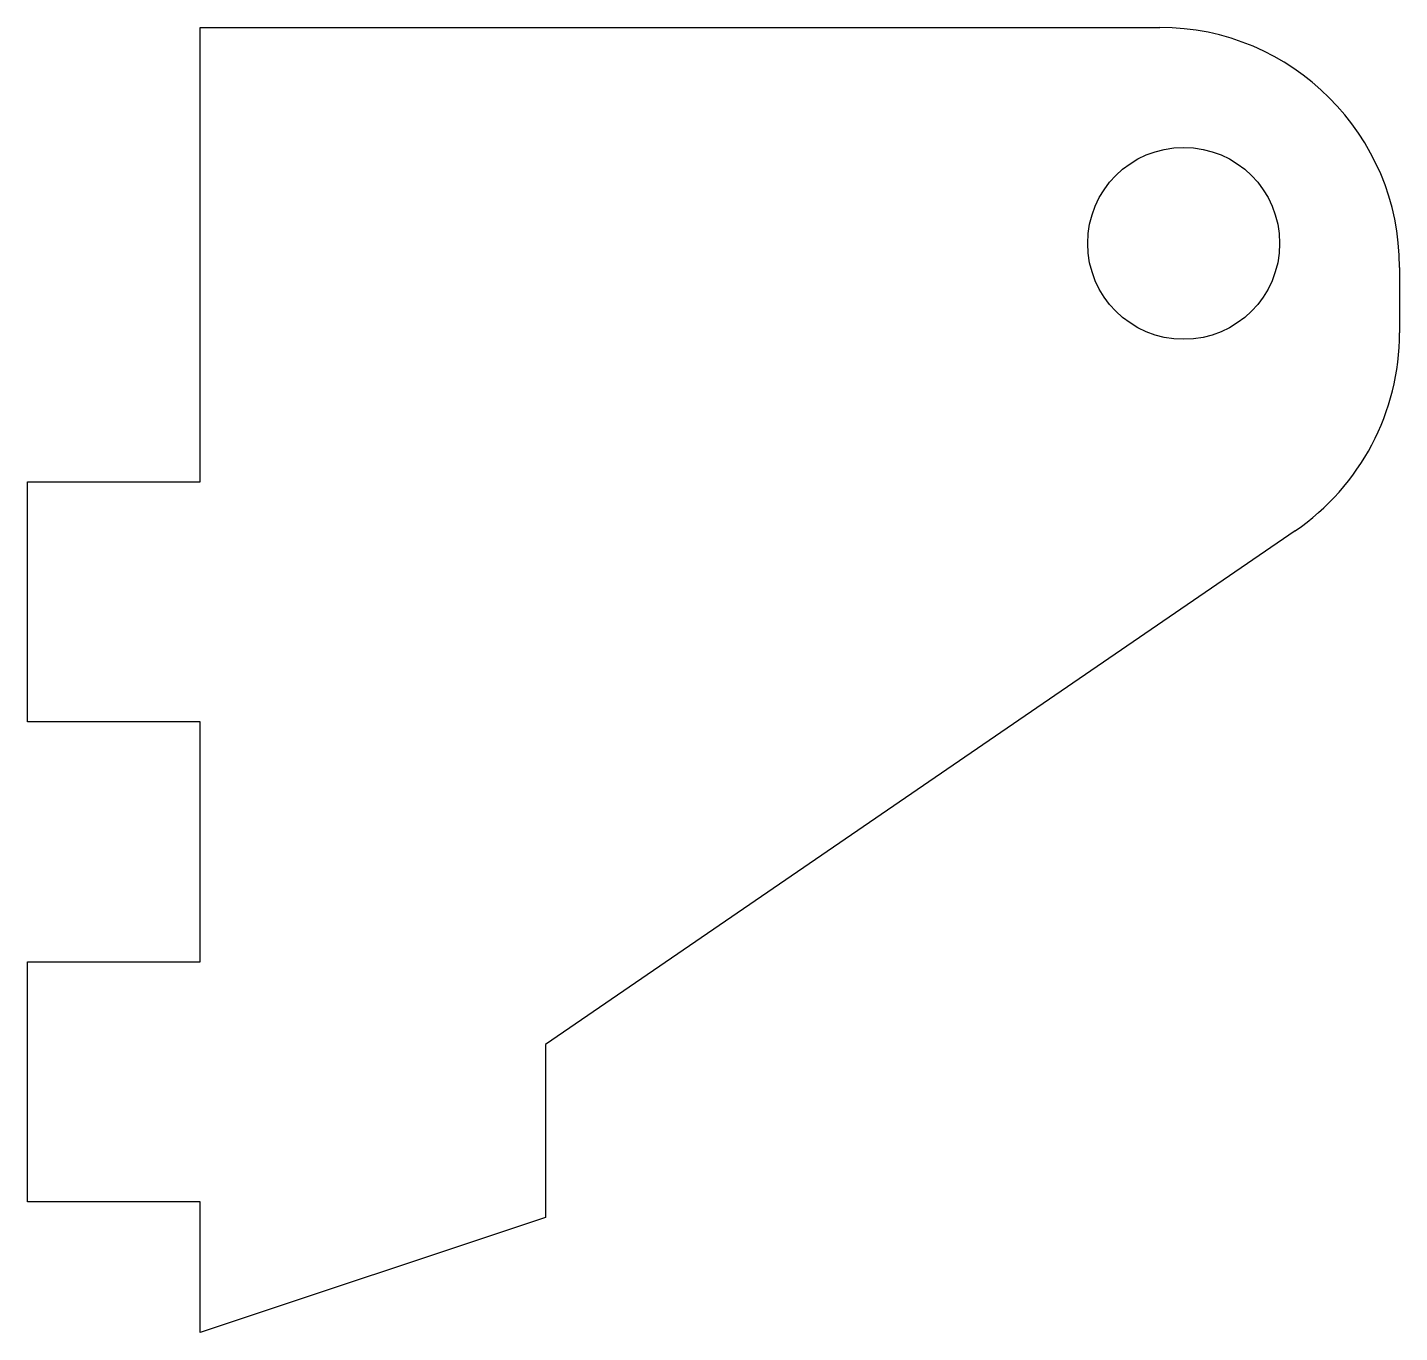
# Model space of a CAD drawing. Header units: millimetres. Extents: x 0 to 28.6, y 1.2 to 28.4.
import ezdxf

# ---------------------------------------------------------------- set-up
doc = ezdxf.new("R2010")
doc.units = ezdxf.units.MM
doc.layers.get('0').update_dxf_attribs({"linetype": 'CONTINUOUS'})

msp = doc.modelspace()

# ---------------------------------------------------------------- linework, layer by layer
for p, q in [((3.6, 28.4), (23.6, 28.4)), ((3.6, 18.927), (3.6, 28.4)), ((28.6, 23.4), (28.6, 22.035)), ((0, 18.927), (3.6, 18.927)), ((0, 13.927), (0, 18.927)), ((26.427, 17.91), (10.8, 7.2)), ((3.6, 13.927), (0, 13.927)), ((3.6, 8.927), (3.6, 13.927)), ((0, 8.927), (3.6, 8.927)), ((0, 3.927), (0, 8.927)), ((10.8, 7.2), (10.8, 3.6)), ((3.6, 3.927), (0, 3.927)), ((3.6, 1.2), (3.6, 3.927)), ((10.8, 3.6), (3.6, 1.2))]:
    msp.add_line(p, q)
msp.add_circle((24.1, 23.9), 2)
for centre, start, end in [((23.6, 23.4), 0, 90), ((23.6, 22.035), -55.5735, 0)]:
    msp.add_arc(centre, 5, start, end)

doc.saveas('drawing.dxf')
